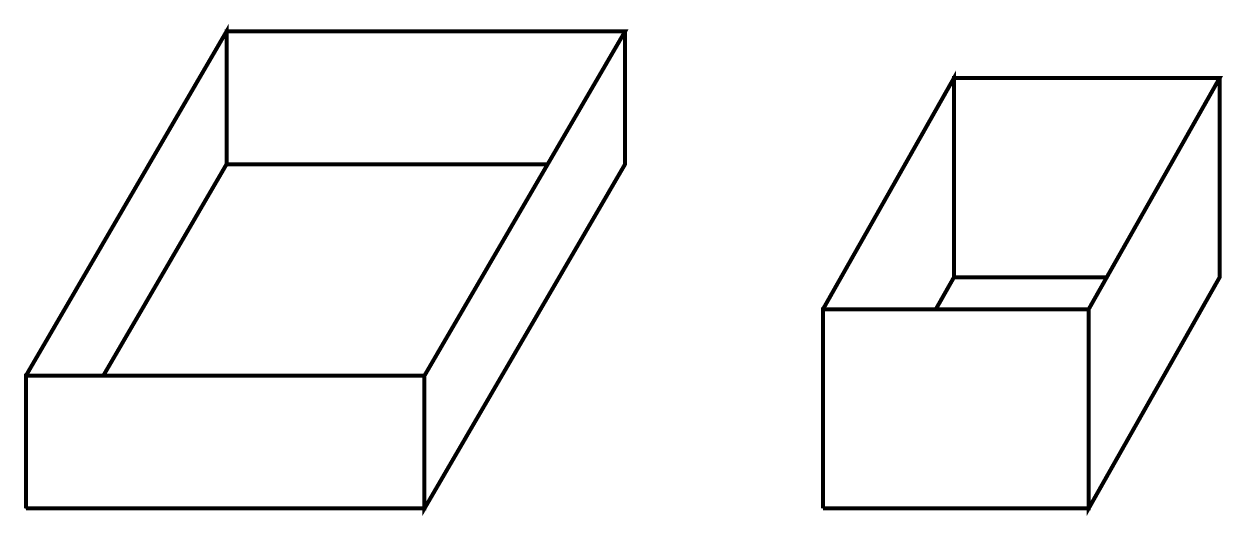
# Model space of a CAD drawing. Header units: millimetres. Extents: x -2 to 901, y -6 to 365.
import ezdxf

# ---------------------------------------------------------------- set-up
doc = ezdxf.new("R2010")
doc.units = ezdxf.units.MM

msp = doc.modelspace()

# ---------------------------------------------------------------- linework, layer by layer
for p, q in [((151.01, 359.22), (0, 100)), ((451.01, 359.22), (151.01, 359.22)), ((151.01, 259.22), (151.01, 359.22)), ((451.01, 359.22), (300, 100)), ((451.01, 259.22), (451.01, 359.22)), ((698.56, 324.03), (600, 150)), ((698.56, 174.03), (698.56, 324.03)), ((698.56, 324.03), (898.56, 324.03)), ((898.56, 324.03), (800, 150)), ((898.56, 174.03), (898.56, 324.03)), ((300, 0), (451.01, 259.22)), ((800, 0), (898.56, 174.03)), ((800, 150), (600, 150)), ((600, 150), (600, 0)), ((800, 0), (800, 150)), ((300, 100), (0, 100)), ((0, 100), (0, 0)), ((300, 0), (300, 100)), ((0, 0), (300, 0)), ((600, 0), (800, 0))]:
    msp.add_line(p, q)
at = {"const_width": 3}
for points in [[(0, 0), (300, 0), (300, 100), (0, 100), (0, 0), (0, 100), (151.01, 359.22), (151.01, 259.22), (58.25, 100), (151.01, 259.22), (392.75, 259.22), (151.01, 259.22), (151.01, 359.22), (451.01, 359.22), (300, 100), (300, 0), (451.01, 259.22), (451.01, 359.22)], [(600, 0), (800, 0), (800, 150), (600, 150), (600, 0), (600, 150), (698.56, 324.03), (698.56, 174.03), (684.95, 150), (698.56, 174.03), (813.61, 174.03), (698.56, 174.03), (698.56, 324.03), (898.56, 324.03), (800, 150), (800, 0), (898.56, 174.03), (898.56, 324.03)]]:
    msp.add_lwpolyline(points, dxfattribs=at)

doc.saveas('drawing.dxf')
